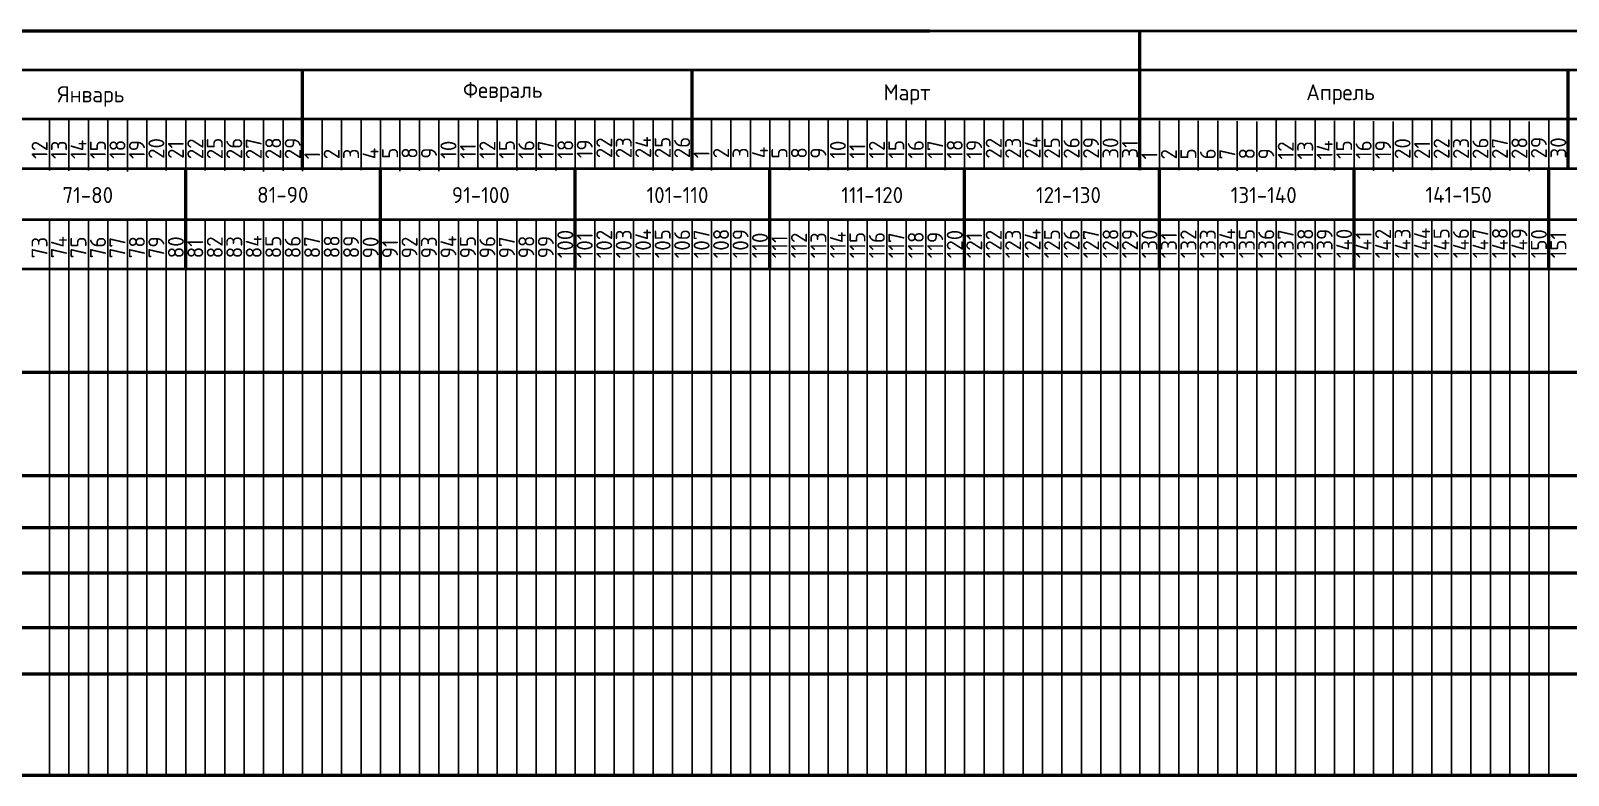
# Model space of a CAD drawing. Header units: millimetres. Extents: x -782 to 10910, y 3841 to 13237.
# Drawn here: x 4202.5 to 4305.1, y 12392.6 to 12442.3 of the extents above; entities that cross this region are included whole.
import ezdxf

# ---------------------------------------------------------------- set-up
doc = ezdxf.new("R2010")
doc.units = ezdxf.units.MM
doc.layers.add('05', color=7, linetype='Continuous', lineweight=50)
doc.layers.add('A0-08', color=101, linetype='Continuous')
doc.styles.add('GOST-2.304_Type-B', font='GOST_Common.ttf')

msp = doc.modelspace()

# ---------------------------------------------------------------- linework, layer by layer
at = {"lineweight": 50}
for p, q in [((4276.516436, 12432.99227), (4276.516436, 12442.294833)), ((4220.616902, 12433.008988), (4220.616902, 12439.685608)), ((4246.616713, 12432.965755), (4246.616713, 12439.642375)), ((4305.116248, 12432.997132), (4305.116248, 12439.673752)), ((4276.516436, 12433.084543), (4276.517217, 12436.404212)), ((4212.816436, 12426.374677), (4212.816436, 12432.99227)), ((4225.816436, 12426.374677), (4225.816436, 12432.99227)), ((4238.816436, 12426.359291), (4238.816436, 12432.99227)), ((4251.816436, 12426.343906), (4251.816436, 12432.99227)), ((4264.816436, 12426.343906), (4264.816436, 12432.99227)), ((4277.816436, 12426.359291), (4277.816436, 12432.99227)), ((4290.816436, 12426.359291), (4290.816436, 12432.99227)), ((4303.816436, 12426.359291), (4303.816436, 12432.99227)), ((4059.097665, 12419.487895), (4849.816436, 12419.487895)), ((4059.097633, 12412.585729), (4849.816436, 12412.588969)), ((4181.616413, 12409.114862), (4554.716436, 12409.114862)), ((4059.097665, 12406.094891), (4849.816436, 12406.09813)), ((4181.616405, 12402.423648), (4523.516405, 12402.423648)), ((4059.097665, 12399.329834), (4849.816561, 12399.332764)), ((4059.097665, 12392.564777), (4849.816436, 12392.567707)), ((4059.097665, 12392.564777), (4849.816436, 12392.567707))]:
    msp.add_line(p, q, dxfattribs=at)
at = {"lineweight": -3}
for p, q in [((4203.71694, 12432.995376), (4203.71772, 12436.315044)), ((4206.316999, 12433.045805), (4206.316936, 12436.372332)), ((4208.916999, 12433.045805), (4208.91778, 12436.365474)), ((4210.216877, 12433.013106), (4210.216814, 12436.339632)), ((4211.517, 12433.028248), (4211.51778, 12436.347916)), ((4212.816877, 12432.995548), (4212.817658, 12436.315217)), ((4212.816902, 12433.099519), (4212.817682, 12436.419188)), ((4215.416902, 12433.007246), (4215.417682, 12436.326915)), ((4219.316814, 12433.013278), (4219.316751, 12436.339805)), ((4221.916839, 12433.024976), (4221.916775, 12436.351503)), ((4221.916814, 12433.013278), (4221.917595, 12436.332947)), ((4224.516839, 12433.007419), (4224.517619, 12436.327087)), ((4228.416751, 12433.031008), (4228.416688, 12436.357535)), ((4231.016776, 12433.025149), (4231.016713, 12436.351676)), ((4231.016751, 12433.031008), (4231.017532, 12436.350677)), ((4233.616776, 12433.025149), (4233.617556, 12436.344817)), ((4237.516688, 12433.048738), (4237.516625, 12436.375265)), ((4237.516776, 12433.038189), (4237.517557, 12436.357858)), ((4240.116713, 12433.042879), (4240.11665, 12436.369406)), ((4240.116688, 12433.031181), (4240.117469, 12436.350849)), ((4242.716713, 12433.042879), (4242.717493, 12436.362547)), ((4246.616625, 12433.04891), (4246.616562, 12436.375437)), ((4249.21665, 12433.060609), (4249.216587, 12436.387135)), ((4249.216625, 12433.04891), (4249.217406, 12436.368579)), ((4250.51665, 12433.073822), (4250.51743, 12436.393491)), ((4251.81665, 12433.043051), (4251.81743, 12436.36272)), ((4255.716562, 12433.06664), (4255.716499, 12436.393167)), ((4258.316587, 12433.060781), (4258.316524, 12436.387308)), ((4258.316562, 12433.06664), (4258.317343, 12436.386309)), ((4260.916587, 12433.060781), (4260.917367, 12436.38045)), ((4263.516587, 12433.043224), (4263.517368, 12436.362892)), ((4264.816499, 12433.08437), (4264.816436, 12436.410897)), ((4267.416499, 12433.066813), (4267.41728, 12436.386482)), ((4273.916436, 12433.084543), (4273.916373, 12436.41107)), ((4279.116436, 12432.99227), (4279.117217, 12436.311939)), ((4285.616373, 12433.01), (4285.61631, 12436.336527)), ((4288.216374, 12432.992443), (4288.217154, 12436.312111)), ((4294.716311, 12433.010173), (4294.716248, 12436.3367)), ((4297.316311, 12433.010173), (4297.317091, 12436.329841)), ((4301.216311, 12433.023213), (4301.217091, 12436.342882)), ((4303.816248, 12433.027903), (4303.816184, 12436.35443))]:
    msp.add_line(p, q, dxfattribs=at)
at = {"lineweight": 25}
for p, q in [((4203.717062, 12432.966534), (4203.717062, 12436.290716)), ((4205.01694, 12432.964605), (4205.01694, 12436.288787)), ((4205.017062, 12432.935763), (4205.017062, 12436.259945)), ((4206.31694, 12432.964605), (4206.31694, 12436.288787)), ((4207.61694, 12432.933834), (4207.61694, 12436.258016)), ((4207.616999, 12433.015035), (4207.616999, 12436.339217)), ((4208.91694, 12432.903064), (4208.91694, 12436.227246)), ((4210.216999, 12433.015035), (4210.216999, 12436.339217)), ((4211.516877, 12432.964777), (4211.516877, 12436.28896)), ((4211.516902, 12433.068748), (4211.516902, 12436.39293)), ((4211.516999, 12433.015035), (4211.516999, 12436.339217)), ((4212.816999, 12432.984264), (4212.816999, 12436.308446)), ((4214.116877, 12432.964777), (4214.116877, 12436.28896)), ((4214.116902, 12432.976476), (4214.116902, 12436.300658)), ((4215.416877, 12432.964777), (4215.416877, 12436.28896)), ((4216.716877, 12432.934007), (4216.716877, 12436.258189)), ((4216.716902, 12432.976476), (4216.716902, 12436.300658)), ((4218.016877, 12432.903236), (4218.016877, 12436.227418)), ((4218.016902, 12432.976476), (4218.016902, 12436.300658)), ((4219.316902, 12432.945705), (4219.316902, 12436.269887)), ((4220.616814, 12432.982507), (4220.616814, 12436.30669)), ((4220.616902, 12432.914934), (4220.616902, 12436.239116)), ((4223.216814, 12432.982507), (4223.216814, 12436.30669)), ((4223.216839, 12432.976648), (4223.216839, 12436.30083)), ((4224.516814, 12432.982507), (4224.516814, 12436.30669)), ((4225.816814, 12432.951737), (4225.816814, 12436.275919)), ((4225.816839, 12432.976648), (4225.816839, 12436.30083)), ((4227.116814, 12432.920966), (4227.116814, 12436.245148)), ((4227.116839, 12432.976648), (4227.116839, 12436.30083)), ((4228.416839, 12432.945877), (4228.416839, 12436.27006)), ((4229.716751, 12433.000237), (4229.716751, 12436.32442)), ((4229.716839, 12432.915107), (4229.716839, 12436.239289)), ((4232.316751, 12433.000237), (4232.316751, 12436.32442)), ((4232.316776, 12432.994378), (4232.316776, 12436.31856)), ((4233.616751, 12433.000237), (4233.616751, 12436.32442)), ((4234.916751, 12432.969467), (4234.916751, 12436.293649)), ((4234.916776, 12432.994378), (4234.916776, 12436.31856)), ((4236.216751, 12432.938696), (4236.216751, 12436.262878)), ((4236.216776, 12432.994378), (4236.216776, 12436.31856)), ((4237.516776, 12432.963607), (4237.516776, 12436.28779)), ((4238.816688, 12433.00041), (4238.816688, 12436.324592)), ((4238.816776, 12432.932837), (4238.816776, 12436.257019)), ((4241.416688, 12433.00041), (4241.416688, 12436.324592)), ((4241.416713, 12433.012108), (4241.416713, 12436.33629)), ((4242.716688, 12433.00041), (4242.716688, 12436.324592)), ((4244.016688, 12432.969639), (4244.016688, 12436.293821)), ((4244.016713, 12433.012108), (4244.016713, 12436.33629)), ((4245.316688, 12432.938869), (4245.316688, 12436.263051)), ((4245.316713, 12433.012108), (4245.316713, 12436.33629)), ((4246.616713, 12432.981337), (4246.616713, 12436.30552)), ((4247.916625, 12433.01814), (4247.916625, 12436.342322)), ((4247.916713, 12432.950567), (4247.916713, 12436.274749)), ((4250.516625, 12433.01814), (4250.516625, 12436.342322)), ((4250.51665, 12433.012281), (4250.51665, 12436.336463)), ((4251.816625, 12433.01814), (4251.816625, 12436.342322)), ((4253.116625, 12432.987369), (4253.116625, 12436.311551)), ((4253.11665, 12433.012281), (4253.11665, 12436.336463)), ((4254.416625, 12432.956598), (4254.416625, 12436.280781)), ((4254.41665, 12433.012281), (4254.41665, 12436.336463)), ((4255.71665, 12432.98151), (4255.71665, 12436.305692)), ((4257.016562, 12433.03587), (4257.016562, 12436.360052)), ((4257.01665, 12432.950739), (4257.01665, 12436.274921)), ((4259.616562, 12433.03587), (4259.616562, 12436.360052)), ((4259.616587, 12433.03001), (4259.616587, 12436.354193)), ((4260.916562, 12433.03587), (4260.916562, 12436.360052)), ((4262.216562, 12433.005099), (4262.216562, 12436.329281)), ((4262.216587, 12433.03001), (4262.216587, 12436.354193)), ((4263.516562, 12432.974328), (4263.516562, 12436.298511)), ((4263.516587, 12433.03001), (4263.516587, 12436.354193)), ((4264.816587, 12432.99924), (4264.816587, 12436.323422)), ((4266.116499, 12433.036042), (4266.116499, 12436.360224)), ((4268.716499, 12433.036042), (4268.716499, 12436.360224)), ((4270.016499, 12433.036042), (4270.016499, 12436.360224)), ((4271.316499, 12433.005272), (4271.316499, 12436.329454)), ((4272.616499, 12432.974501), (4272.616499, 12436.298683)), ((4275.216436, 12433.053772), (4275.216436, 12436.377954)), ((4277.816436, 12432.9615), (4277.816436, 12436.285682)), ((4280.416436, 12432.9615), (4280.416436, 12436.285682)), ((4281.716436, 12432.9615), (4281.716436, 12436.285682)), ((4283.016436, 12432.930729), (4283.016436, 12436.254911)), ((4284.316436, 12432.899958), (4284.316436, 12436.22414)), ((4286.916374, 12432.961672), (4286.916374, 12436.285854)), ((4289.516374, 12432.961672), (4289.516374, 12436.285854)), ((4290.816374, 12432.961672), (4290.816374, 12436.285854)), ((4292.116374, 12432.930901), (4292.116374, 12436.255084)), ((4293.416374, 12432.900131), (4293.416374, 12436.224313)), ((4296.016311, 12432.979402), (4296.016311, 12436.303584)), ((4298.616311, 12432.979402), (4298.616311, 12436.303584)), ((4299.916311, 12432.979402), (4299.916311, 12436.303584)), ((4301.216311, 12432.948631), (4301.216311, 12436.272814)), ((4302.516311, 12432.917861), (4302.516311, 12436.242043)), ((4305.116248, 12432.997132), (4305.116248, 12436.321314)), ((4203.716436, 12426.374677), (4203.716436, 12429.698859)), ((4203.716436, 12426.374677), (4203.716436, 12429.698859)), ((4203.716436, 12392.565313), (4203.716436, 12429.683473)), ((4205.016436, 12426.374677), (4205.016436, 12429.698859)), ((4205.016436, 12426.374677), (4205.016436, 12429.698859)), ((4205.016436, 12392.565318), (4205.016436, 12429.683473)), ((4206.316436, 12426.374677), (4206.316436, 12429.714244)), ((4206.316436, 12392.565323), (4206.316436, 12429.683473)), ((4207.616436, 12392.565327), (4207.616436, 12429.683473)), ((4207.616436, 12426.359291), (4207.616436, 12429.683473)), ((4207.616436, 12426.359291), (4207.616436, 12429.683473)), ((4208.916436, 12392.565332), (4208.916436, 12429.683473)), ((4208.916436, 12426.359291), (4208.916436, 12429.683473)), ((4208.916436, 12426.359291), (4208.916436, 12429.683473)), ((4210.216436, 12426.359291), (4210.216436, 12429.698859)), ((4210.216436, 12392.565337), (4210.216436, 12429.683473)), ((4211.516436, 12426.374677), (4211.516436, 12429.698859)), ((4211.516436, 12426.374677), (4211.516436, 12429.698859)), ((4211.516436, 12392.565342), (4211.516436, 12429.683473)), ((4212.816436, 12426.374677), (4212.816436, 12429.698859)), ((4212.816436, 12392.565347), (4212.816436, 12429.683473)), ((4214.116436, 12426.374677), (4214.116436, 12429.714244)), ((4214.116436, 12392.565352), (4214.116436, 12429.683473)), ((4215.416436, 12426.374677), (4215.416436, 12429.698859)), ((4215.416436, 12426.374677), (4215.416436, 12429.698859)), ((4215.416436, 12392.565356), (4215.416436, 12429.683473)), ((4216.716436, 12426.374677), (4216.716436, 12429.698859)), ((4216.716436, 12426.374677), (4216.716436, 12429.698859)), ((4216.716436, 12392.565361), (4216.716436, 12429.683473)), ((4218.016436, 12426.374677), (4218.016436, 12429.714244)), ((4218.016436, 12392.565366), (4218.016436, 12429.683473)), ((4219.316436, 12426.374677), (4219.316436, 12429.698859)), ((4219.316436, 12426.374677), (4219.316436, 12429.698859)), ((4219.316436, 12392.565371), (4219.316436, 12429.683473)), ((4220.616436, 12426.374677), (4220.616436, 12429.698859)), ((4220.616436, 12426.374677), (4220.616436, 12429.698859)), ((4220.616436, 12392.565376), (4220.616436, 12429.683473)), ((4221.916436, 12426.374677), (4221.916436, 12429.714244)), ((4221.916436, 12392.56538), (4221.916436, 12429.683473)), ((4223.216436, 12426.374677), (4223.216436, 12429.698859)), ((4223.216436, 12426.374677), (4223.216436, 12429.698859)), ((4223.216436, 12392.565385), (4223.216436, 12429.683473)), ((4224.516436, 12426.374677), (4224.516436, 12429.698859)), ((4224.516436, 12426.374677), (4224.516436, 12429.698859)), ((4224.516436, 12392.56539), (4224.516436, 12429.683473)), ((4225.816436, 12392.565395), (4225.816436, 12429.683473)), ((4227.116436, 12392.5654), (4227.116436, 12429.683473)), ((4227.116436, 12426.359291), (4227.116436, 12429.683473)), ((4227.116436, 12426.359291), (4227.116436, 12429.683473)), ((4228.416436, 12392.565405), (4228.416436, 12429.683473)), ((4228.416436, 12426.359291), (4228.416436, 12429.683473)), ((4228.416436, 12426.359291), (4228.416436, 12429.683473)), ((4229.716436, 12426.359291), (4229.716436, 12429.698859)), ((4229.716436, 12392.565409), (4229.716436, 12429.683473)), ((4231.016436, 12392.565414), (4231.016436, 12429.683473)), ((4231.016436, 12426.343906), (4231.016436, 12429.668088)), ((4231.016436, 12426.343906), (4231.016436, 12429.668088)), ((4232.316436, 12392.565419), (4232.316436, 12429.683473)), ((4232.316436, 12426.343906), (4232.316436, 12429.668088)), ((4232.316436, 12426.343906), (4232.316436, 12429.668088)), ((4233.616436, 12392.565424), (4233.616436, 12429.683473)), ((4233.616436, 12426.343906), (4233.616436, 12429.683473)), ((4234.916436, 12392.565429), (4234.916436, 12429.683473)), ((4234.916436, 12426.359291), (4234.916436, 12429.683473)), ((4234.916436, 12426.359291), (4234.916436, 12429.683473)), ((4236.216436, 12392.565433), (4236.216436, 12429.683473)), ((4236.216436, 12426.359291), (4236.216436, 12429.683473)), ((4236.216436, 12426.359291), (4236.216436, 12429.683473)), ((4237.516436, 12426.359291), (4237.516436, 12429.698859)), ((4237.516436, 12392.565438), (4237.516436, 12429.683473)), ((4238.816436, 12392.565443), (4238.816436, 12429.683473)), ((4238.816436, 12426.359291), (4238.816436, 12429.683473)), ((4240.116436, 12392.565448), (4240.116436, 12429.683473)), ((4240.116436, 12426.359291), (4240.116436, 12429.683473)), ((4240.116436, 12426.359291), (4240.116436, 12429.683473)), ((4241.416436, 12426.359291), (4241.416436, 12429.698859)), ((4241.416436, 12392.565453), (4241.416436, 12429.683473)), ((4242.716436, 12392.565457), (4242.716436, 12429.683473)), ((4242.716436, 12426.359291), (4242.716436, 12429.683473)), ((4242.716436, 12426.359291), (4242.716436, 12429.683473)), ((4244.016436, 12392.565462), (4244.016436, 12429.683473)), ((4244.016436, 12426.359291), (4244.016436, 12429.683473)), ((4244.016436, 12426.359291), (4244.016436, 12429.683473)), ((4245.316436, 12426.359291), (4245.316436, 12429.698859)), ((4245.316436, 12392.565467), (4245.316436, 12429.683473)), ((4246.616436, 12392.565472), (4246.616436, 12429.683473)), ((4246.616436, 12426.359291), (4246.616436, 12429.683473)), ((4246.616436, 12426.359291), (4246.616436, 12429.683473)), ((4247.916436, 12392.565477), (4247.916436, 12429.683473)), ((4247.916436, 12426.359291), (4247.916436, 12429.683473)), ((4247.916436, 12426.359291), (4247.916436, 12429.683473)), ((4249.216436, 12426.359291), (4249.216436, 12429.698859)), ((4249.216436, 12392.565482), (4249.216436, 12429.683473)), ((4250.516436, 12392.565486), (4250.516436, 12429.683473)), ((4250.516436, 12426.343906), (4250.516436, 12429.668088)), ((4250.516436, 12426.343906), (4250.516436, 12429.668088)), ((4251.816436, 12392.565491), (4251.816436, 12429.683473)), ((4251.816436, 12426.343906), (4251.816436, 12429.668088)), ((4253.116436, 12392.565496), (4253.116436, 12429.683473)), ((4253.116436, 12426.343906), (4253.116436, 12429.683473)), ((4254.416436, 12392.565501), (4254.416436, 12429.683473)), ((4254.416436, 12426.328521), (4254.416436, 12429.652703)), ((4254.416436, 12426.328521), (4254.416436, 12429.652703)), ((4255.716436, 12392.565506), (4255.716436, 12429.683473)), ((4255.716436, 12426.328521), (4255.716436, 12429.652703)), ((4255.716436, 12426.328521), (4255.716436, 12429.652703)), ((4257.016436, 12392.56551), (4257.016436, 12429.683473)), ((4257.016436, 12426.328521), (4257.016436, 12429.668088)), ((4258.316436, 12392.565515), (4258.316436, 12429.683473)), ((4258.316436, 12426.343906), (4258.316436, 12429.668088)), ((4258.316436, 12426.343906), (4258.316436, 12429.668088)), ((4259.616436, 12392.56552), (4259.616436, 12429.683473)), ((4259.616436, 12426.343906), (4259.616436, 12429.668088)), ((4259.616436, 12426.343906), (4259.616436, 12429.668088)), ((4260.916436, 12392.565525), (4260.916436, 12429.683473)), ((4260.916436, 12426.343906), (4260.916436, 12429.683473)), ((4262.216436, 12392.56553), (4262.216436, 12429.683473)), ((4262.216436, 12426.343906), (4262.216436, 12429.668088)), ((4262.216436, 12426.343906), (4262.216436, 12429.668088)), ((4263.516436, 12392.565535), (4263.516436, 12429.683473)), ((4263.516436, 12426.343906), (4263.516436, 12429.668088)), ((4263.516436, 12426.343906), (4263.516436, 12429.668088)), ((4264.816436, 12392.565539), (4264.816436, 12429.683473)), ((4266.116436, 12392.565544), (4266.116436, 12429.683473)), ((4266.116436, 12426.343906), (4266.116436, 12429.668088)), ((4266.116436, 12426.343906), (4266.116436, 12429.668088)), ((4267.416436, 12392.565549), (4267.416436, 12429.683473)), ((4267.416436, 12426.343906), (4267.416436, 12429.668088)), ((4267.416436, 12426.343906), (4267.416436, 12429.668088)), ((4268.716436, 12392.565554), (4268.716436, 12429.683473)), ((4268.716436, 12426.343906), (4268.716436, 12429.683473)), ((4270.016436, 12392.565559), (4270.016436, 12429.683473)), ((4270.016436, 12426.343906), (4270.016436, 12429.668088)), ((4270.016436, 12426.343906), (4270.016436, 12429.668088)), ((4271.316436, 12392.565563), (4271.316436, 12429.683473)), ((4271.316436, 12426.343906), (4271.316436, 12429.668088)), ((4271.316436, 12426.343906), (4271.316436, 12429.668088)), ((4272.616436, 12392.565568), (4272.616436, 12429.683473)), ((4272.616436, 12426.343906), (4272.616436, 12429.683473)), ((4273.916436, 12426.374677), (4273.916436, 12429.698859)), ((4273.916436, 12426.374677), (4273.916436, 12429.698859)), ((4273.916436, 12392.565573), (4273.916436, 12429.683473)), ((4275.216436, 12426.374677), (4275.216436, 12429.698859)), ((4275.216436, 12426.374677), (4275.216436, 12429.698859)), ((4275.216436, 12392.565578), (4275.216436, 12429.683473)), ((4276.516436, 12426.374677), (4276.516436, 12429.714244)), ((4276.516436, 12392.565583), (4276.516436, 12429.683473)), ((4277.816436, 12392.565588), (4277.816436, 12429.683473)), ((4277.816436, 12426.359291), (4277.816436, 12429.683473)), ((4279.116436, 12392.565592), (4279.116436, 12429.683473)), ((4279.116436, 12426.359291), (4279.116436, 12429.683473)), ((4279.116436, 12426.359291), (4279.116436, 12429.683473)), ((4280.416436, 12426.359291), (4280.416436, 12429.698859)), ((4280.416436, 12392.565597), (4280.416436, 12429.683473)), ((4281.716436, 12426.374677), (4281.716436, 12429.698859)), ((4281.716436, 12426.374677), (4281.716436, 12429.698859)), ((4281.716436, 12392.565602), (4281.716436, 12429.683473)), ((4283.016436, 12426.374677), (4283.016436, 12429.698859)), ((4283.016436, 12426.374677), (4283.016436, 12429.698859)), ((4283.016436, 12392.565607), (4283.016436, 12429.683473)), ((4284.316436, 12426.374677), (4284.316436, 12429.714244)), ((4284.316436, 12392.565612), (4284.316436, 12429.683473)), ((4285.616436, 12426.374677), (4285.616436, 12429.698859)), ((4285.616436, 12426.374677), (4285.616436, 12429.698859)), ((4285.616436, 12392.565616), (4285.616436, 12429.683473)), ((4286.916436, 12426.374677), (4286.916436, 12429.698859)), ((4286.916436, 12426.374677), (4286.916436, 12429.698859)), ((4286.916436, 12392.565621), (4286.916436, 12429.683473)), ((4288.216436, 12426.374677), (4288.216436, 12429.714244)), ((4288.216436, 12392.565626), (4288.216436, 12429.683473)), ((4289.516436, 12426.374677), (4289.516436, 12429.698859)), ((4289.516436, 12426.374677), (4289.516436, 12429.698859)), ((4289.516436, 12392.565631), (4289.516436, 12429.683473)), ((4290.816436, 12426.374677), (4290.816436, 12429.698859)), ((4290.816436, 12426.374677), (4290.816436, 12429.698859)), ((4290.816436, 12392.565636), (4290.816436, 12429.683473)), ((4292.116436, 12426.374677), (4292.116436, 12429.714244)), ((4292.116436, 12392.565641), (4292.116436, 12429.683473)), ((4293.416436, 12426.374677), (4293.416436, 12429.698859)), ((4293.416436, 12426.374677), (4293.416436, 12429.698859)), ((4293.416436, 12392.565645), (4293.416436, 12429.683473)), ((4294.716436, 12426.374677), (4294.716436, 12429.698859)), ((4294.716436, 12426.374677), (4294.716436, 12429.698859)), ((4294.716436, 12392.56565), (4294.716436, 12429.683473)), ((4296.016436, 12426.374677), (4296.016436, 12429.714244)), ((4296.016436, 12392.565655), (4296.016436, 12429.683473)), ((4297.316436, 12426.374677), (4297.316436, 12429.698859)), ((4297.316436, 12426.374677), (4297.316436, 12429.698859)), ((4297.316436, 12392.56566), (4297.316436, 12429.683473)), ((4298.616436, 12426.374677), (4298.616436, 12429.698859)), ((4298.616436, 12426.374677), (4298.616436, 12429.698859)), ((4298.616436, 12392.565665), (4298.616436, 12429.683473)), ((4299.916436, 12426.374677), (4299.916436, 12429.714244)), ((4299.916436, 12392.565669), (4299.916436, 12429.683473)), ((4301.216436, 12392.565674), (4301.216436, 12429.683473)), ((4301.216436, 12426.359291), (4301.216436, 12429.683473)), ((4301.216436, 12426.359291), (4301.216436, 12429.683473)), ((4302.516436, 12392.565679), (4302.516436, 12429.683473)), ((4302.516436, 12426.359291), (4302.516436, 12429.683473)), ((4302.516436, 12426.359291), (4302.516436, 12429.683473)), ((4303.816436, 12426.359291), (4303.816436, 12429.698859)), ((4303.816436, 12392.565684), (4303.816436, 12429.683473))]:
    msp.add_line(p, q, dxfattribs=at)
at = {"layer": '05'}
msp.add_line((4133.382876, 12442.294833), (4262.466534, 12442.294833), dxfattribs=at)
at = {"layer": 'A0-08', "color": 0, "lineweight": 40}
for p, q in [((4108.816436, 12442.294833), (4849.816436, 12442.294833)), ((4108.816436, 12442.294833), (4849.816436, 12442.294833)), ((4133.382876, 12442.294833), (4849.816436, 12442.294833)), ((4162.30183, 12442.294833), (4849.816436, 12442.294833)), ((4108.816436, 12439.673752), (4849.816436, 12439.673752)), ((4108.818409, 12436.404212), (4849.818409, 12436.404212)), ((4108.817629, 12433.084543), (4849.817629, 12433.084543)), ((4108.816436, 12429.683473), (4849.816436, 12429.683473)), ((4203.099002, 12429.683473), (4849.816436, 12429.698859)), ((4108.816436, 12426.390062), (4849.816436, 12426.390062))]:
    msp.add_line(p, q, dxfattribs=at)
at = {"layer": 'A0-08', "color": 0, "lineweight": 25}
for p, q in [((4127.626134, 12426.390062), (4404.641687, 12426.390062)), ((4127.626134, 12426.374677), (4404.641687, 12426.374677)), ((4135.377069, 12426.390062), (4404.641687, 12426.390062)), ((4135.377069, 12426.374677), (4404.641687, 12426.374677)), ((4163.089116, 12426.390062), (4404.641687, 12426.390062)), ((4163.089116, 12426.390062), (4404.641687, 12426.390062)), ((4163.089116, 12426.374677), (4404.641687, 12426.374677)), ((4163.089116, 12426.374677), (4404.641687, 12426.374677)), ((4203.099002, 12426.390062), (4404.641687, 12426.390062)), ((4203.099002, 12426.374677), (4404.641687, 12426.374677)), ((4218.25468, 12426.390062), (4259.294021, 12426.390062)), ((4218.25468, 12426.374677), (4259.294021, 12426.374677)), ((4255.635832, 12426.390062), (4256.490819, 12426.390062)), ((4255.635832, 12426.374677), (4256.490819, 12426.374677))]:
    msp.add_line(p, q, dxfattribs=at)

# ---------------------------------------------------------------- texts
at = {"layer": 'A0-08', "color": 0, "lineweight": 25, "style": 'GOST-2.304_Type-B'}
for s, p in [('Январь', (4204.266556, 12437.511733)), ('Февраль', (4231.325405, 12437.810473)), ('Март', (4259.401046, 12437.646939)), ('Апрель', (4287.623011, 12437.654815)), ('71-80', (4204.581107, 12430.78258)), ('81-90', (4217.581107, 12430.797966)), ('91-100', (4230.581107, 12430.78258)), ('101-110', (4243.581107, 12430.78258)), ('111-120', (4256.581107, 12430.78258)), ('121-130', (4269.581107, 12430.78258)), ('131-140', (4282.581107, 12430.78258)), ('141-150', (4295.581107, 12430.797966))]:
    msp.add_text(s, height=1.0687328, dxfattribs=at).set_placement(p)
for s, height, p in [('14', 1.0687328, (4206.190305, 12433.732757)), ('20', 1.0687328, (4211.390305, 12433.732757)), ('22', 1.0687328, (4213.990145, 12433.711928)), ('25', 1.0687328, (4215.290145, 12433.711928)), ('26', 1.0687328, (4216.590145, 12433.711928)), ('27', 1.0687328, (4217.890145, 12433.711928)), ('28', 1.0687328, (4219.190145, 12433.711928)), ('29', 1.0687328, (4220.490145, 12433.711928)), ('18', 1.0687328, (4238.690082, 12433.742699)), ('19', 1.0687328, (4239.989956, 12433.778331)), ('22', 1.0687328, (4241.289956, 12433.778331)), ('23', 1.0687328, (4242.589956, 12433.778331)), ('24', 1.0687328, (4243.889956, 12433.778331)), ('25', 1.0687328, (4245.189956, 12433.778331)), ('26', 1.0687328, (4246.489956, 12433.778331)), ('18', 1.0687328, (4264.689893, 12433.747733)), ('22', 1.0687328, (4267.289855, 12433.747733)), ('23', 1.0687328, (4268.589855, 12433.747733)), ('24', 1.0687328, (4269.889855, 12433.747733)), ('25', 1.0687328, (4271.189855, 12433.747733)), ('26', 1.0687328, (4272.489855, 12433.747733)), ('29', 1.0687328, (4273.789855, 12433.747733)), ('30', 1.0687328, (4275.089855, 12433.747733)), ('14', 1.0687328, (4289.389679, 12433.696952)), ('20', 1.0687328, (4294.589617, 12433.727723)), ('22', 1.0687328, (4297.189617, 12433.727723)), ('23', 1.0687328, (4298.489617, 12433.727723)), ('26', 1.0687328, (4299.789617, 12433.727723)), ('27', 1.0687328, (4301.089617, 12433.727723)), ('28', 1.0687328, (4302.389617, 12433.727723)), ('29', 1.0687328, (4303.689491, 12433.763355)), ('30', 1.0687328, (4304.989491, 12433.763355)), ('12', 1.0687328, (4203.590305, 12433.732757)), ('13', 1.0687328, (4204.890305, 12433.732757)), ('15', 1.0687328, (4207.490305, 12433.732757)), ('18', 1.0687328, (4208.790305, 12433.732757)), ('19', 1.0687328, (4210.090305, 12433.732757)), ('21', 1.0687328, (4212.690305, 12433.732757)), ('1', 1.068733, (4221.790145, 12433.711928)), ('2', 1.068733, (4223.090145, 12433.711928)), ('3', 1.068733, (4224.390145, 12433.711928)), ('4', 1.068733, (4225.690145, 12433.711928)), ('5', 1.068733, (4226.990082, 12433.742699)), ('8', 1.068733, (4228.290082, 12433.742699)), ('9', 1.068733, (4229.590082, 12433.742699)), ('10', 1.0687328, (4230.890082, 12433.742699)), ('11', 1.0687328, (4232.190082, 12433.742699)), ('12', 1.0687328, (4233.490082, 12433.742699)), ('15', 1.0687328, (4234.790082, 12433.742699)), ('16', 1.0687328, (4236.090082, 12433.742699)), ('17', 1.0687328, (4237.390082, 12433.742699)), ('1', 1.068733, (4247.789956, 12433.778331)), ('2', 1.068733, (4249.089956, 12433.778331)), ('3', 1.068733, (4250.389956, 12433.778331)), ('4', 1.068733, (4251.689956, 12433.778331)), ('5', 1.068733, (4252.989893, 12433.747733)), ('8', 1.068733, (4254.289893, 12433.747733)), ('9', 1.068733, (4255.589893, 12433.747733)), ('10', 1.0687328, (4256.889893, 12433.747733)), ('11', 1.0687328, (4258.189893, 12433.747733)), ('12', 1.0687328, (4259.489893, 12433.747733)), ('15', 1.0687328, (4260.789893, 12433.747733)), ('16', 1.0687328, (4262.089893, 12433.747733)), ('17', 1.0687328, (4263.389893, 12433.747733)), ('19', 1.0687328, (4265.989855, 12433.747733)), ('31', 1.0687328, (4276.389679, 12433.758454)), ('1', 1.068733, (4277.689679, 12433.696952)), ('2', 1.068733, (4278.989679, 12433.696952)), ('5', 1.068733, (4280.289679, 12433.696952)), ('6', 1.068733, (4281.589679, 12433.696952)), ('7', 1.068733, (4282.889679, 12433.696952)), ('8', 1.068733, (4284.189679, 12433.696952)), ('9', 1.068733, (4285.489679, 12433.696952)), ('12', 1.0687328, (4286.789679, 12433.696952)), ('13', 1.0687328, (4288.089679, 12433.696952)), ('15', 1.0687328, (4290.689617, 12433.727723)), ('16', 1.0687328, (4291.989617, 12433.727723)), ('19', 1.0687328, (4293.289617, 12433.727723)), ('21', 1.0687328, (4295.889617, 12433.727723)), ('100', 1.0687328, (4238.689679, 12427.094744)), ('102', 1.0687328, (4241.289679, 12427.094744)), ('103', 1.0687328, (4242.589679, 12427.094744)), ('104', 1.0687328, (4243.889679, 12427.094744)), ('105', 1.0687328, (4245.189679, 12427.094744)), ('106', 1.0687328, (4246.489679, 12427.094744)), ('107', 1.0687328, (4247.789679, 12427.094744)), ('108', 1.0687328, (4249.089679, 12427.094744)), ('109', 1.0687328, (4250.389679, 12427.094744)), ('114', 1.0687328, (4256.889679, 12427.094744)), ('115', 1.0687328, (4258.189679, 12427.094744)), ('116', 1.0687328, (4259.489679, 12427.094744)), ('118', 1.0687328, (4262.089679, 12427.094744)), ('119', 1.0687328, (4263.389679, 12427.094744)), ('120', 1.0687328, (4264.689679, 12427.094744)), ('122', 1.0687328, (4267.289679, 12427.094744)), ('123', 1.0687328, (4268.589679, 12427.094744)), ('124', 1.0687328, (4269.889679, 12427.094744)), ('125', 1.0687328, (4271.189679, 12427.094744)), ('126', 1.0687328, (4272.489679, 12427.094744)), ('127', 1.0687328, (4273.789679, 12427.094744)), ('128', 1.0687328, (4275.089679, 12427.094744)), ('129', 1.0687328, (4276.389679, 12427.094744)), ('130', 1.0687328, (4277.689679, 12427.094744)), ('132', 1.0687328, (4280.289679, 12427.094744)), ('133', 1.0687328, (4281.589679, 12427.094744)), ('134', 1.0687328, (4282.889679, 12427.094744)), ('135', 1.0687328, (4284.189679, 12427.094744)), ('136', 1.0687328, (4285.489679, 12427.094744)), ('137', 1.0687328, (4286.789679, 12427.094744)), ('138', 1.0687328, (4288.089679, 12427.094744)), ('139', 1.0687328, (4289.389679, 12427.094744)), ('140', 1.0687328, (4290.689679, 12427.094744)), ('142', 1.0687328, (4293.289679, 12427.094744)), ('143', 1.0687328, (4294.589679, 12427.094744)), ('144', 1.0687328, (4295.889679, 12427.094744)), ('145', 1.0687328, (4297.189679, 12427.094744)), ('146', 1.0687328, (4298.489679, 12427.094744)), ('147', 1.0687328, (4299.789679, 12427.094744)), ('148', 1.0687328, (4301.089679, 12427.094744)), ('149', 1.0687328, (4302.389679, 12427.094744)), ('150', 1.0687328, (4303.689679, 12427.094744)), ('73', 1.0687328, (4203.589679, 12427.094744)), ('74', 1.0687328, (4204.889679, 12427.094744)), ('75', 1.0687328, (4206.189679, 12427.094744)), ('76', 1.0687328, (4207.489679, 12427.094744)), ('77', 1.0687328, (4208.789679, 12427.094744)), ('78', 1.0687328, (4210.089679, 12427.094744)), ('79', 1.0687328, (4211.389679, 12427.094744)), ('80', 1.0687328, (4212.689679, 12427.094744)), ('81', 1.0687328, (4213.989679, 12427.094744)), ('82', 1.0687328, (4215.289679, 12427.094744)), ('83', 1.0687328, (4216.589679, 12427.094744)), ('84', 1.0687328, (4217.889679, 12427.094744)), ('85', 1.0687328, (4219.189679, 12427.094744)), ('86', 1.0687328, (4220.489679, 12427.094744)), ('87', 1.0687328, (4221.789679, 12427.094744)), ('88', 1.0687328, (4223.089679, 12427.094744)), ('89', 1.0687328, (4224.389679, 12427.094744)), ('90', 1.0687328, (4225.689679, 12427.094744)), ('91', 1.0687328, (4226.989679, 12427.094744)), ('92', 1.0687328, (4228.289679, 12427.094744)), ('93', 1.0687328, (4229.589679, 12427.094744)), ('94', 1.0687328, (4230.889679, 12427.094744)), ('95', 1.0687328, (4232.189679, 12427.094744)), ('96', 1.0687328, (4233.489679, 12427.094744)), ('97', 1.0687328, (4234.789679, 12427.094744)), ('98', 1.0687328, (4236.089679, 12427.094744)), ('99', 1.0687328, (4237.389679, 12427.094744)), ('101', 1.0687328, (4239.989679, 12427.094744)), ('110', 1.0687328, (4251.689679, 12427.094744)), ('111', 1.0687328, (4252.989679, 12427.094744)), ('112', 1.0687328, (4254.289679, 12427.094744)), ('113', 1.0687328, (4255.589679, 12427.094744)), ('117', 1.0687328, (4260.789679, 12427.094744)), ('121', 1.0687328, (4265.989679, 12427.094744)), ('131', 1.0687328, (4278.989679, 12427.094744)), ('141', 1.0687328, (4291.989679, 12427.094744)), ('151', 1.0687328, (4304.989679, 12427.094744))]:
    msp.add_text(s, height=height, rotation=90, dxfattribs=at).set_placement(p)

doc.saveas('drawing.dxf')
